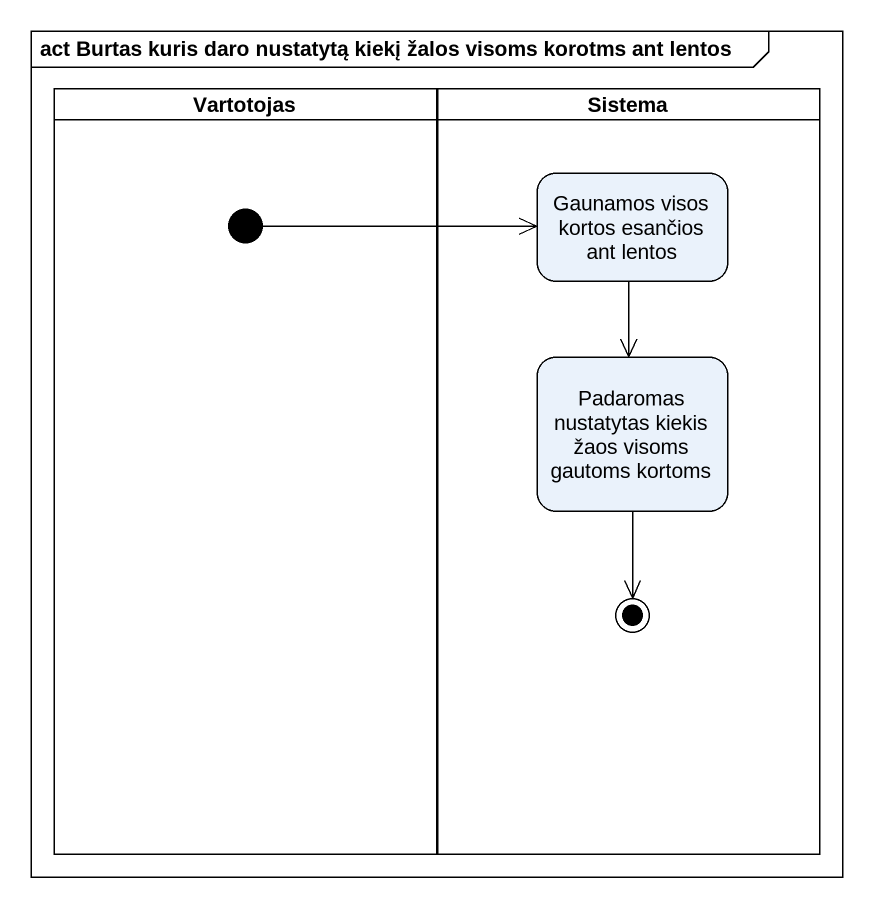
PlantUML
@startuml
mainframe act Burtas kuris daro nustatytą kiekį žalos visoms korotms ant lentos
hide empty description
state Vartotojas <<partition>> {
  state initial1 <<start>>
}
state Sistema <<partition>> {
  state "Gaunamos visos kortos esančios ant lentos" as Gaunamos_visos_kortos
  state "Padaromas nustatytas kiekis žaos visoms gautoms kortoms" as Padaromas_nustatytas_kiekis
  Padaromas_nustatytas_kiekis --> [*]
}
initial1 -right-> Gaunamos_visos_kortos
Gaunamos_visos_kortos --> Padaromas_nustatytas_kiekis
@enduml
